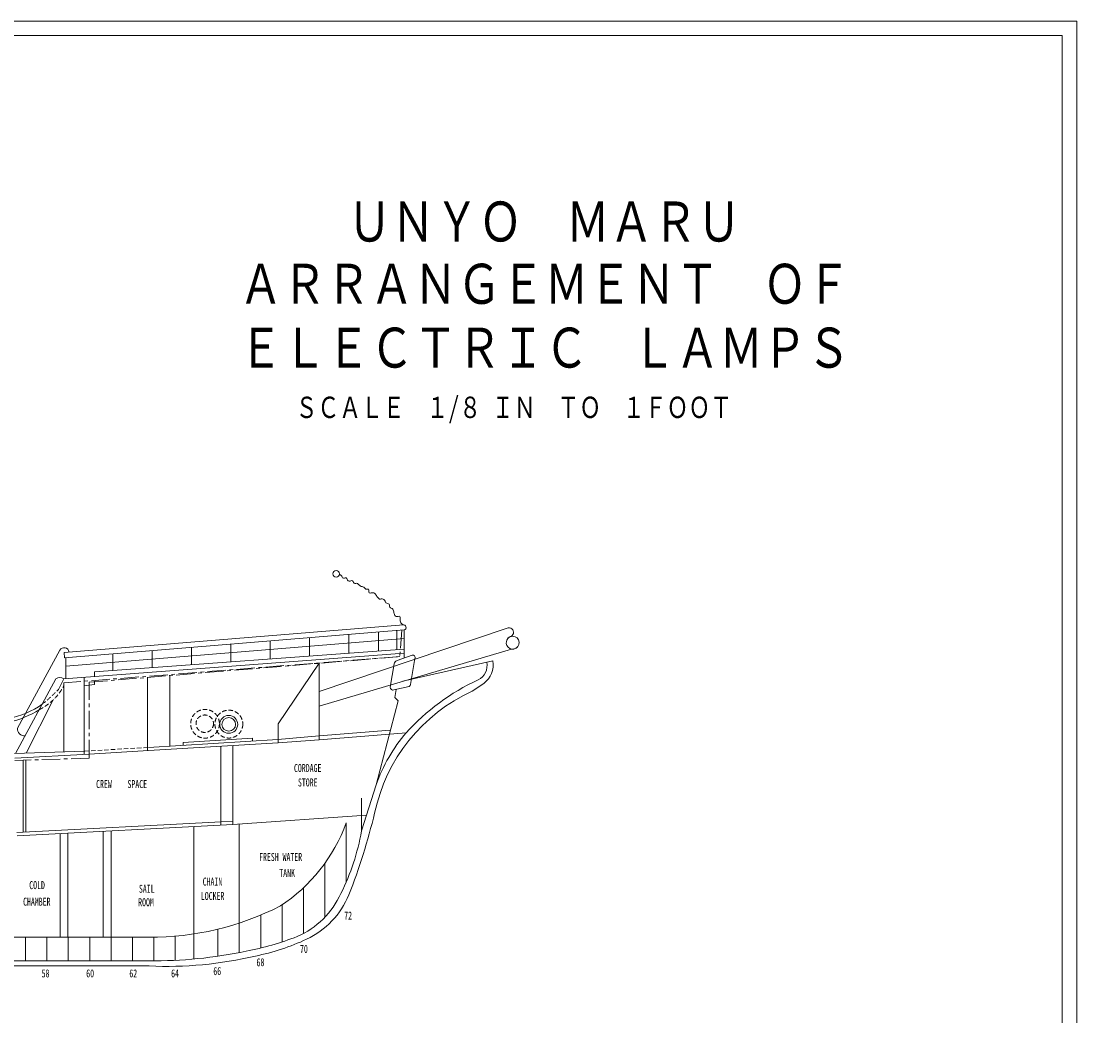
# Model space of a CAD drawing. Units: millimetres, scale not verified. Extents: x -20710 to 20710, y -14707 to 14707.
# Drawn here: x 6203 to 20710, y 1035 to 14707 of the extents above; entities that cross this region are included whole.
import ezdxf
from ezdxf.enums import TextEntityAlignment as Align

# ---------------------------------------------------------------- set-up
doc = ezdxf.new("R2010")
doc.units = ezdxf.units.MM
doc.header["$LTSCALE"] = 50
doc.linetypes.add('CHAIN1', pattern=[8, 5, -1, 1, -1])
doc.linetypes.add('DASHED1', pattern=[1.8, 1.2, -0.6])
for name, color, linetype, lineweight in [('0-0_0', 3, 'Continuous', 18), ('0-1_芯', 4, 'CHAIN1', 18), ('0-F_枠', 3, 'Continuous', 18)]:
    doc.layers.add(name, color=color, linetype=linetype, lineweight=lineweight)
doc.styles.add('ＭＳ ゴシック', font='')
doc.styles.get('ＭＳ ゴシック').set_extended_font_data('MS Gothic')

msp = doc.modelspace()

# ---------------------------------------------------------------- linework, layer by layer
at = {"layer": '0-0_0'}
for p, q in [((6794.7, 6029.01), (11459.15, 6410.18)), ((6800.56, 5957.25), (11465.01, 6338.42)), ((10299.85, 5494.75), (12879.41, 6363.8)), ((10704.05, 6020.72), (10704.05, 6276.23)), ((11112.19, 6050.95), (11112.19, 6309.58)), ((11365.83, 6069.73), (11365.83, 6330.31)), ((11465.01, 6338.42), (11465.01, 5952.49)), ((6816.05, 5843.17), (11465.01, 6223.07)), ((8544.05, 5860.76), (8544.05, 6099.72)), ((9084.05, 5900.75), (9084.05, 6143.85)), ((9624.05, 5940.74), (9624.05, 6187.98)), ((10164.05, 5980.73), (10164.05, 6232.1)), ((6154.58, 4987.75), (6736.02, 6060.8)), ((11465.01, 6021.54), (6790.78, 5666.89)), ((6800.56, 5957.25), (6794.7, 6029.01)), ((6816.05, 5668.81), (6816.05, 5958.51)), ((7211.82, 5762.11), (11465.01, 6077.08)), ((7464.05, 5780.79), (7464.05, 6011.47)), ((8004.05, 5820.77), (8004.05, 6055.59)), ((12941.69, 6077.01), (10299.85, 5292.43)), ((11244.05, 5959.46), (11244.05, 5960.17)), ((11367.83, 5918.59), (11574.61, 5990.72)), ((9733.59, 5047.19), (10299.85, 5881.6)), ((10299.85, 4829.99), (10299.85, 5881.6)), ((11330.09, 5873.77), (11276.15, 5551.94)), ((12682.81, 5914.94), (11447.14, 5633.16)), ((11615.13, 5948.03), (11553.37, 5587.87)), ((6126.94, 4643.09), (6681.11, 5667.85)), ((6790.78, 5666.89), (6716.71, 5521.89)), ((7067.32, 4628.45), (7067.32, 5687.87)), ((7211.87, 5698.84), (7211.87, 5761.5)), ((7941.49, 4682.26), (7941.49, 5687.14)), ((8247.49, 4742.86), (8247.49, 5712.37)), ((9084.05, 5780.79), (9084.05, 5781.35)), ((6789.99, 4663.66), (6789.99, 5612.19)), ((7068.73, 5571.32), (7211.87, 5587.1)), ((7211.87, 5587.1), (7211.87, 5645.15)), ((11325.94, 5514.29), (11533.19, 5563.25)), ((12400.54, 5497.76), (12559.35, 5604.2)), ((6642.83, 5377.28), (6270.05, 4647.53)), ((9733.59, 4788.44), (9733.59, 5047.19)), ((10299.06, 4884.86), (11275.75, 4959.71)), ((7954.02, 4725.03), (9730.21, 4832.93)), ((9733.59, 4788.44), (7954.45, 4683.07)), ((8430.35, 4792.66), (9384.42, 4851.4)), ((8430.35, 4792.66), (8430.35, 4753.97)), ((9384.42, 4851.4), (9384.42, 4811.93)), ((9730.21, 4832.93), (10299.06, 4884.86)), ((6113.37, 4642.67), (7076.05, 4672.53)), ((7139.37, 4632.46), (7954.45, 4683.07)), ((8949.01, 3654.58), (8949.01, 4741.97)), ((9111.01, 3663.03), (9111.01, 4751.57)), ((7139.37, 4632.46), (6115.45, 4575.57)), ((6231.38, 4548.9), (6231.38, 3558.77)), ((6267.38, 4550.01), (6267.38, 3560.64)), ((11080.65, 4210.94), (10880.01, 3576.01)), ((10880.01, 4025.63), (10880.01, 3576.01)), ((9111.01, 3663.03), (10948.29, 3795.59)), ((6143.74, 3554.19), (8950.52, 3700.7)), ((9111.01, 3663.03), (6147.01, 3508.38)), ((8573.94, 1815.92), (8573.94, 3635.01)), ((8950.52, 3700.7), (9111.73, 3706.03)), ((9200.99, 1905.02), (9200.99, 3665.84)), ((10669.72, 2875.23), (10669.72, 3687.63)), ((6737.94, 2116.51), (6737.94, 3539.22)), ((6845.94, 2116.51), (6845.94, 3544.85)), ((7330.51, 2116.51), (7330.51, 3569.27)), ((7438.51, 1792.51), (7438.51, 3574.91)), ((10375.97, 2389.85), (10375.97, 3131.73)), ((10082.22, 2166.72), (10082.22, 2796.37)), ((9788.48, 2051), (9788.48, 2562.04)), ((9494.73, 1967.42), (9494.73, 2420.17)), ((8907.24, 1854.94), (8907.24, 2226.35)), ((7960.37, 2116.51), (-8718.06, 2116.51)), ((6263.52, 1792.51), (6263.52, 2116.51)), ((6557.27, 1792.51), (6557.27, 2116.51)), ((6851.01, 1792.51), (6851.01, 2116.51)), ((7144.76, 1792.51), (7144.76, 2116.51)), ((7732.25, 1792.51), (7732.25, 2116.51)), ((8026, 1792.51), (8026, 2116.51)), ((8319.75, 2130.4), (8319.75, 1798.66)), ((7959.68, 1792.51), (-8842.05, 1792.51)), ((7960.37, 1720.51), (-8841.35, 1720.51))]:
    msp.add_line(p, q, dxfattribs=at)
at = {"layer": '0-0_0', "color": 1, "linetype": 'DASHED1'}
msp.add_line((7076.05, 4672.53), (7954.02, 4725.03), dxfattribs=at)
at = {"layer": '0-0_0'}
for points in [[(10576.99, 7097.32), (10589.69, 7094.71), (10601.28, 7089.12), (10608.25, 7078.35), (10612.43, 7066.08), (10619.06, 7055.11), (10631.26, 7051.45), (10644.18, 7052.36), (10657.02, 7054.16), (10669.95, 7054.59), (10679.39, 7047.09), (10681.78, 7034.36), (10688.2, 7023.19), (10698, 7014.78), (10709.85, 7009.64), (10722.7, 7009.13), (10734.03, 7015.12), (10745.27, 7020.66), (10756.01, 7013.82), (10764.19, 7003.77), (10771.83, 6993.29), (10779.98, 6983.22), (10790.09, 6975.22), (10802.54, 6975.71), (10813.88, 6981.97), (10825.81, 6978.86), (10834.74, 6969.47), (10843.55, 6959.96), (10854.41, 6952.97), (10862.91, 6943.34), (10874.15, 6937.22), (10886.94, 6935.13), (10899.72, 6933.02), (10911.35, 6927.49), (10920.79, 6918.62), (10929.63, 6909.13), (10939.98, 6901.42), (10952.59, 6899.08), (10965.48, 6900.47), (10978.03, 6898.81)], [(10978.03, 6898.81), (10982.43, 6886.96), (10982.63, 6874), (10982.86, 6861.04), (10987.23, 6849.16), (10999.53, 6846.14), (11012.39, 6847.79), (11025.17, 6849.96), (11038.1, 6850.68), (11050.69, 6847.82), (11061.76, 6841.16), (11070.95, 6832.04), (11078.78, 6821.71), (11085.9, 6810.87), (11092.83, 6799.9), (11099.95, 6789.07), (11107.67, 6778.65), (11116.46, 6769.14), (11127.12, 6761.84), (11139.77, 6760.14), (11151.8, 6764.89), (11164.3, 6767.79), (11176.65, 6764.17), (11187.13, 6756.6), (11195.85, 6747.02), (11203, 6736.21), (11209.35, 6724.9), (11216.39, 6714.03), (11226.04, 6705.49), (11238.33, 6701.55), (11251.05, 6699.05), (11261.14, 6691.6), (11263.89, 6679.01), (11264.7, 6666.06), (11267.57, 6653.49), (11276.54, 6644.4), (11288.31, 6638.97), (11300.08, 6633.55), (11309.81, 6625.09), (11316.37, 6613.95)], [(11316.37, 6613.95), (11320.53, 6601.68), (11323.45, 6589.05), (11326.01, 6576.33), (11328.85, 6563.68), (11332.51, 6551.24), (11337.68, 6539.37), (11345.51, 6529.1), (11356.87, 6523.17), (11369.78, 6522.94), (11382.56, 6525.12), (11395.32, 6527.42), (11407.98, 6526.07), (11413.34, 6514.73), (11413.5, 6501.77), (11412.62, 6488.83), (11411.94, 6475.88), (11412.5, 6462.94), (11415.46, 6450.34), (11420.94, 6438.6), (11428.36, 6427.98), (11436.97, 6418.3), (11446.13, 6409.11)], [(11356.72, 5521.56), (11335.94, 5408.89), (11381.62, 5366.05), (11080.65, 4210.94)], [(9733.59, 4788.44), (10299.85, 4829.99), (11495.41, 4926.92)]]:
    msp.add_lwpolyline(points, dxfattribs=at)
for centre, radius in [((10533.38, 7109.18), 45.2), ((9055.48, 5041.33), 122.88), ((9055.48, 5041.33), 93.9)]:
    msp.add_circle(centre, radius, dxfattribs=at)
at = {"layer": '0-0_0', "color": 1, "linetype": 'DASHED1'}
for centre, radius in [((8730.13, 5049.48), 197.53), ((9057.29, 5044.95), 191.78), ((8726.5, 5050.39), 119.96)]:
    msp.add_circle(centre, radius, dxfattribs=at)
at = {"layer": '0-0_0'}
for centre, radius, start, end in [((11455.57, 6373.76), 36.59, 284.95329, 104.95329), ((12957.31, 6164.13), 88.51, 114.54846, 335.81173), ((12957.31, 6164.13), 88.51, 259.83635, 153.06388), ((12905.68, 6306.19), 63.32, 283.57247, 114.51415), ((6794.7, 6029.01), 66.74, 4.67168, 151.54883), ((11582.98, 5958.09), 33.69, 342.6346, 104.37224), ((11383.47, 5867.11), 53.64, 106.90152, 172.88785), ((12380.72, 5855.07), 225.17, 296.54633, 10.60822), ((12380.72, 5855.07), 307.96, 305.45274, 11.21003), ((6735.25, 5587.62), 96.78, 54.99038, 124.01257), ((11315.3, 5551.97), 39.15, 180.03618, 285.77645), ((13764.79, 2874.09), 3060.1, 114.78393, 137.98258), ((11526.67, 5589.26), 26.75, 284.20887, 3.57364), ((13397.38, 3326.86), 2388.82, 114.66386, 168.03868), ((5793.22, 6317.72), 1219.09, 281.23359, 305.00544), ((5735.3, 6387.34), 1349.76, 282.76993, 302.04778), ((6246.07, 4976.23), 92.21, 172.82383, 277.2015), ((13215.02, 3452.66), 2265.07, 139.39282, 160.44119), ((2597.02, 5866.15), 8706.77, 338.66733, 346.42118), ((8499.94, 4478.62), 2309.46, 303.20809, 339.97055), ((7771.48, 4126.86), 3156.96, 333.49139, 349.95119), ((9532.58, 3195.22), 1166.15, 293.46616, 335.83373), ((9627.18, 3145.48), 1168.8, 295.23927, 337.53055), ((7990.58, 5992.18), 3875.79, 269.55339, 297.24311), ((8551.01, 5842.26), 3988.1, 280.72164, 291.25783), ((8834.25, 4836.79), 3036.75, 281.15101, 295.16494), ((8036.53, 7848.99), 6056.96, 269.27953, 281.97195), ((8204.15, 6986.41), 5271.53, 267.34943, 283.35223)]:
    msp.add_arc(centre, radius, start, end, dxfattribs=at)
at = {"layer": '0-0_0', "color": 1, "linetype": 'DASHED1'}
for centre, radius, start, end in [((6113.87, 5928.96), 764.3, 296.21692, 332.20586), ((5214.22, 6957.92), 2078.37, 307.95647, 316.2957)]:
    msp.add_arc(centre, radius, start, end, dxfattribs=at)
at = {"layer": '0-1_芯'}
for p, q in [((11434.73, 6335.94), (11407.65, 5972.95)), ((11407.65, 5972.95), (6789.99, 5612.19)), ((7139.32, 4577.07), (6116.39, 4545.33))]:
    msp.add_line(p, q, dxfattribs=at)
msp.add_lwpolyline([(7139.32, 4577.07), (7139.32, 5621), (11407.65, 5972.95)], dxfattribs=at)
at = {"layer": '0-F_枠'}
for p, q in [((20710.25, 14707.25), (-20710.25, 14707.25)), ((20710.25, 14707.25), (20710.25, -14707.25)), ((20510.25, 14507.25), (-20510.25, 14507.25)), ((20510.25, 14507.25), (20510.25, -14507.25))]:
    msp.add_line(p, q, dxfattribs=at)

# ---------------------------------------------------------------- texts
at = {"layer": '0-0_0', "color": 2, "style": 'ＭＳ ゴシック'}
for s, height, width, p in [('ＵＮＹＯ\u3000ＭＡＲＵ', 549.9, 0.8, (10689.22, 11512.82)), ('ＡＲＲＡＮＧＥＭＥＮＴ  ＯＦ', 549.9, 0.8, (9197.25, 10656.96)), ('ＥＬＥＣＴＲＩＣ\u3000ＬＡＭＰＳ', 549.9, 0.8, (9197.25, 9779.2)), ('ＳＣＡＬＥ  １/８ ＩＮ  ＴＯ  １ＦＯＯＴ', 293.3, 0.75, (9974.01, 9164.01)), ('CORDAGE', 110, 0.6, (9951.99, 4353.39)), ('CREW    SPACE', 110, 0.6, (7232.77, 4133.18)), ('STORE', 110, 0.6, (10006.56, 4154.92)), ('FRESH WATER', 110, 0.6, (9472.16, 3130.84)), ('TANK', 110, 0.6, (9750.1, 2912.31)), ('CHAIN', 110, 0.6, (8697.5, 2792.42)), ('COLD', 110, 0.6, (6314.22, 2743.85)), ('SAIL', 110, 0.6, (7821.21, 2693.77)), ('CHAMBER', 110, 0.6, (6229.58, 2516.21)), ('ROOM', 110, 0.6, (7811.35, 2508.62)), ('LOCKER', 110, 0.6, (8672.32, 2595.13)), ('72', 110, 0.6, (10641.69, 2325.46)), ('70', 110, 0.6, (10035.14, 1867.74)), ('68', 110, 0.6, (9437.43, 1683.97)), ('58', 110, 0.6, (6484.25, 1530.88)), ('60', 110, 0.6, (7097.59, 1530.88)), ('62', 110, 0.6, (7689.75, 1530.88)), ('64', 110, 0.6, (8263.76, 1530.88)), ('66', 110, 0.6, (8843.59, 1562.47))]:
    msp.add_text(s, height=height, dxfattribs=dict(at, width=width)).set_placement(p, align=Align.BOTTOM_LEFT)

doc.saveas('drawing.dxf')
